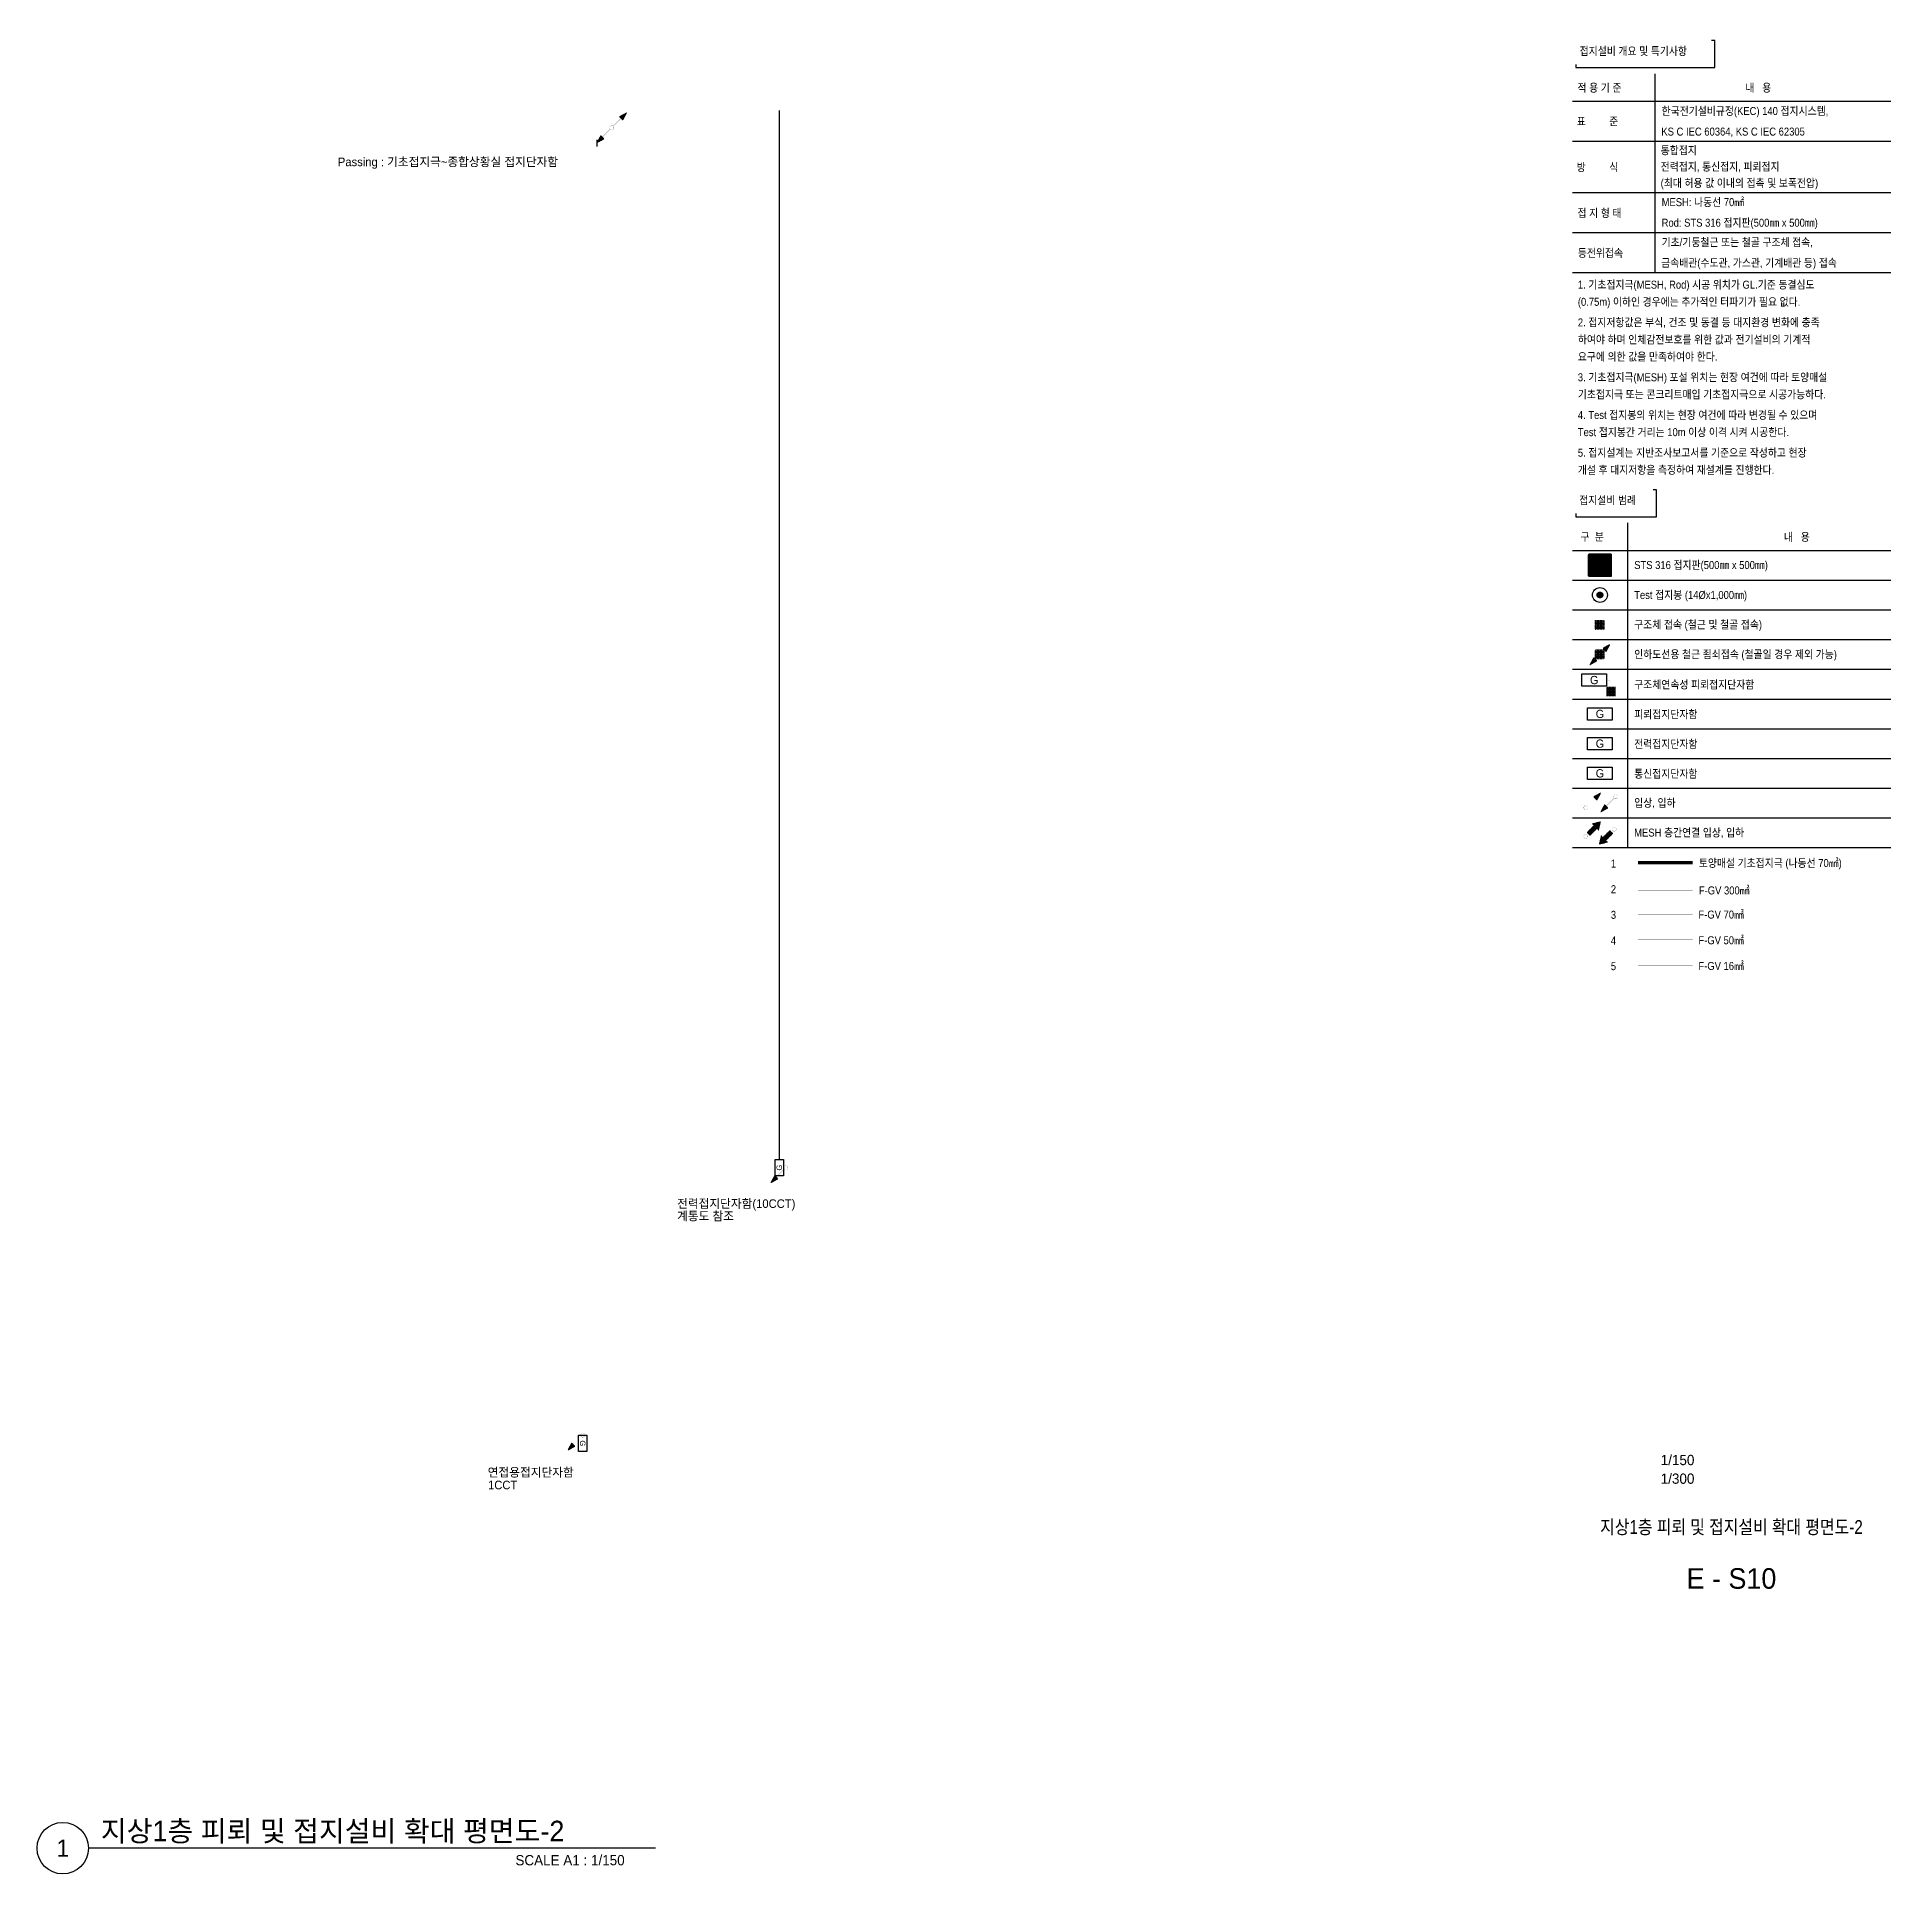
# Model space of a CAD drawing. Header units: millimetres. Extents: x 84495 to 502050, y -708375 to 1238700.
# Drawn here: x 420952 to 502050, y -351975 to -271650 of the extents above; entities that cross this region are included whole.
import ezdxf
from ezdxf.enums import TextEntityAlignment as Align

# ---------------------------------------------------------------- set-up
doc = ezdxf.new("R2010")
doc.units = ezdxf.units.MM
doc.header["$LTSCALE"] = 150
doc.set_wipeout_variables(frame=1)
for name, pattern in [('AM_ISO09W050', [22.5, 12, -1.5, 3, -1.5, 3, -1.5]), ('C2', [18.5, 13.5, -2, 1, -2]), ('HID', [2.3, 1.5, -0.8])]:
    doc.linetypes.add(name, pattern=pattern)
doc.layers.get('0').update_dxf_attribs({"lineweight": 0})
for name, color, linetype in [('------02 Etc Panel', 3, 'Continuous'), ('------99 Grounding and Lightning', 3, 'Continuous'), ('------99 Grounding_Grounding Terminal Board_E', 3, 'Continuous'), ('------99 Grounding_Grounding Terminal Board_T', 2, 'Continuous'), ('------99 Grounding_Mesh', 6, 'Continuous'), ('-----09 E-WIRE-GV', 2, 'Continuous'), ('-----20 General Symbol', 3, 'Continuous'), ('-----29 Cable Schedule', 1, 'Continuous'), ('-----29 Indicator', 1, 'Continuous'), ('-----30 Text', 2, 'Continuous'), ('-----41 Drawing Title', 2, 'Continuous'), ('-----42 Drawing Number', 2, 'Continuous'), ('-----43 Drawing Scale', 3, 'Continuous')]:
    doc.layers.add(name, color=color, linetype=linetype)
doc.styles.add('ELEC', font='')
doc.styles.get('ELEC').set_extended_font_data('Dotum')
pattern_1 = [(179.9999999999999, (845852.5631923102, 610254.6403884122), (-1.199040866595169e-14, -6.25), [])]

# ---------------------------------------------------------------- blocks, each defined once
blk = doc.blocks.new('STS 316 접지판')
blk.add_wipeout([(-254.23034934495203, -276.33733624452725), (-269.86234969332617, -269.8623496931615), (-276.3373362445273, -254.230349344952), (-276.3373362445273, 254.23034934510702), (-269.8623496932893, 269.86234969328916), (-254.23034934513274, 276.33733624452725), (254.23034934489985, 276.33733624452725), (269.86234969317275, 269.8623496933376), (276.3373362445272, 254.2303493451327), (276.3373362445272, -254.23034934489988), (269.86234969321345, -269.86234969321345), (254.23034934489985, -276.33733624452725)])
h = blk.add_hatch(color=256)
h.dxf.hatch_style = 1
h.set_gradient(color1=(132, 132, 132), color2=(214, 214, 214), tint=1, name='SPHERICAL')
edge = h.paths.add_edge_path()
edge.add_line((-254.2303493451327, 276.3373362445273), (254.2303493448999, 276.3373362445273))
edge.add_arc((254.2303493449905, 254.2303493449905), 22.10698689953671, 3.6851588447461836e-10, 90.00000000023488, ccw=False)
edge.add_line((276.3373362445273, 254.2303493451327), (276.3373362445273, -254.2303493448999))
edge.add_arc((254.2303493448484, -254.2303493448484), 22.10698689967884, 270.00000000013335, 359.99999999986665, ccw=False)
edge.add_line((254.2303493448999, -276.3373362445273), (-254.2303493451327, -276.3373362445273))
edge.add_arc((-254.2303493449519, -254.2303493449519), 22.1069868995753, 179.9999999998651, 269.9999999995315, ccw=False)
edge.add_line((-276.3373362445273, -254.2303493448999), (-276.3373362445273, 254.2303493451327))
edge.add_arc((-254.230349345107, 254.230349345107), 22.10698689942026, 90.00000000006668, 179.9999999999334, ccw=False)
h.paths.add_polyline_path([(-168.6471212259712, 221.0698689956916), (168.6471212258728, 221.0698689956916, -0.6681786379193007), (172.5551213129218, 211.6351221837828), (-164.7391211388826, 211.6351221836876, -1.496605762665464)], flags=16)
h.paths.add_polyline_path([(221.0698689955752, 168.6471212260133), (221.0698689955752, -168.6471212258204, -0.6681786379192967), (211.6351221837117, -172.5551213128506), (211.6351221836833, 164.7391211389713, -1.496605762665428)], flags=16)
h.paths.add_polyline_path([(-172.5551213130818, -211.6351221837103), (164.739121138889, -211.6351221837658, -1.496605762665498), (168.6471212258969, -221.0698689955752), (-168.6471212259951, -221.0698689955752, -0.6681786379155966)], flags=16)
h.paths.add_polyline_path([(-221.0698689955752, 168.6471212259494, 0.02262624061155584), (-52.42046332316272, -0.1588895735904998, 1.473564411171661), (-42.98800095776096, 3.908000087132677, 0.04556364571509664)], flags=16)
h = blk.add_hatch(color=256)
h.set_gradient(color1=(255, 255, 255), tint=1, name='SPHERICAL')
edge = h.paths.add_edge_path()
edge.add_arc((-232.3604224019218, 232.3604224021547), 22.10698689956332, 0, 360)
edge = h.paths.add_edge_path()
edge.add_arc((-77.61151410499588, 248.7036026200512), 16.58024017467249, 0, 360)
edge = h.paths.add_edge_path()
edge.add_arc((77.61151410499588, 248.7036026200512), 16.58024017467249, 0, 360)
edge = h.paths.add_edge_path()
edge.add_arc((232.3604224019218, 232.3604224021547), 22.10698689956332, 0, 360)
edge = h.paths.add_edge_path()
edge.add_arc((248.7036026201677, -77.37445414834656), 16.58024017467249, 0, 360)
edge = h.paths.add_edge_path()
edge.add_arc((248.7036026201677, 77.37445414846297), 16.58024017467249, 0, 360)
edge = h.paths.add_edge_path()
edge.add_arc((-77.61151410499588, -248.7036026200512), 16.58024017467249, 0, 360)
edge = h.paths.add_edge_path()
edge.add_arc((77.61151410499588, -248.7036026200512), 16.58024017467249, 0, 360)
edge = h.paths.add_edge_path()
edge.add_arc((232.3604224019218, -232.3604224019218), 22.10698689956332, 0, 360)
edge = h.paths.add_edge_path()
edge.add_arc((-232.3604224019218, -232.3604224019218), 22.10698689956332, 0, 360)
edge = h.paths.add_edge_path()
edge.add_arc((-248.7036026201677, -77.37445414834656), 16.58024017467249, 0, 360)
edge = h.paths.add_edge_path()
edge.add_arc((-248.7036026201677, 77.37445414846297), 16.58024017467249, 0, 360)
edge = h.paths.add_edge_path()
edge.add_arc((0, 0), 22.10698689956332, 0, 360)
h = blk.add_hatch(color=256)
h.set_gradient(color1=(255, 255, 255), tint=1, name='SPHERICAL')
edge = h.paths.add_edge_path()
edge.add_arc((-248.7036026201677, -77.37445414834656), 16.58024017467249, 0, 360)
edge = h.paths.add_edge_path()
edge.add_arc((-248.7036026201677, 77.37445414846297), 16.58024017467249, 0, 360)
edge = h.paths.add_edge_path()
edge.add_arc((-232.3604224019218, 232.3604224021547), 22.10698689956332, 0, 360)
edge = h.paths.add_edge_path()
edge.add_arc((-77.61151410499588, 248.7036026200512), 16.58024017467249, 0, 360)
edge = h.paths.add_edge_path()
edge.add_arc((77.61151410499588, 248.7036026200512), 16.58024017467249, 0, 360)
edge = h.paths.add_edge_path()
edge.add_arc((0, 0), 22.10698689956332, 0, 360)
edge = h.paths.add_edge_path()
edge.add_arc((232.3604224019218, 232.3604224021547), 22.10698689956332, 0, 360)
h = blk.add_hatch(color=256)
h.set_gradient(color1=(132, 132, 132), one_color=1, tint=1, name='SPHERICAL')
edge = h.paths.add_edge_path()
edge.add_arc((0, 0), 22.10698689956332, 0, 360)
for points in [[(-254.2303493451327, 276.3373362445273), (254.2303493448999, 276.3373362445273, -0.4142135623724131), (276.3373362445273, 254.2303493451327), (276.3373362445273, -254.2303493448999, -0.4142135623717313), (254.2303493448999, -276.3373362445273), (-254.2303493451327, -276.3373362445273, -0.4142135623713902), (-276.3373362445273, -254.2303493448999), (-276.3373362445273, 254.2303493451327, -0.4142135623724131), (-254.2303493451327, 276.3373362445273, 0.03322532718839104)], [(-221.0698689955752, -168.647121225833), (-221.0698689955752, 168.6471212259494, -0.6681786379209829), (-211.6351221837103, 172.5551213130821), (-42.98800095776096, 3.908000087132677, -0.4142135623663441), (-42.98800095776096, -3.908000086899847), (-211.6351221837103, -172.5551213128492, -0.6681786379186013), (-221.0698689955752, -168.647121225833, -0.01628135856837271)], [(-168.6471212259494, 221.0698689956916), (168.6471212259494, 221.0698689956916, -0.6681786379209829), (172.5551213128492, 211.6351221837103), (3.908000086899847, 42.98800095776096, -0.4142135623663441), (-3.908000087132677, 42.98800095776096), (-172.5551213130821, 211.6351221837103, -0.6681786379186013), (-168.6471212259494, 221.0698689956916, -0.01628135856837271)], [(221.0698689955752, -168.647121225833), (221.0698689955752, 168.6471212259494, 0.6681786379209829), (211.6351221837103, 172.5551213130821), (42.98800095776096, 3.908000087132677, 0.4142135623663441), (42.98800095776096, -3.908000086899847), (211.6351221837103, -172.5551213128492, 0.6681786379186013), (221.0698689955752, -168.647121225833, 0.01628135856837271)], [(-168.6471212259494, -221.0698689955752), (168.6471212259494, -221.0698689955752, 0.6681786379209829), (172.5551213128492, -211.6351221837103), (3.908000086899847, -42.98800095776096, 0.4142135623663441), (-3.908000087132677, -42.98800095776096), (-172.5551213130821, -211.6351221837103, 0.6681786379186013), (-168.6471212259494, -221.0698689955752, 0.01628135856837271)]]:
    blk.add_lwpolyline(points, format="xyb")
for centre, radius in [((-248.7036026201677, 77.37445414846297), 16.58024017467249), ((-232.3604224019218, 232.3604224021547), 22.10698689956332), ((-77.61151410499588, 248.7036026200512), 16.58024017467249), ((0, 0), 22.10698689956332), ((77.61151410499588, 248.7036026200512), 16.58024017467249), ((232.3604224019218, 232.3604224021547), 22.10698689956332), ((248.7036026201677, 77.37445414846297), 16.58024017467249), ((-248.7036026201677, -77.37445414834656), 16.58024017467249), ((-232.3604224019218, -232.3604224019218), 22.10698689956332), ((-77.61151410499588, -248.7036026200512), 16.58024017467249), ((77.61151410499588, -248.7036026200512), 16.58024017467249), ((232.3604224019218, -232.3604224019218), 22.10698689956332), ((248.7036026201677, -77.37445414834656), 16.58024017467249)]:
    blk.add_circle(centre, radius)
blk = doc.blocks.new('구조체접속')
h = blk.add_hatch()
h.set_pattern_fill('ANGLE', color=1, scale=200)
h.set_pattern_definition([(0, (0, 0), (0, 55.00000000000001), [40, -15]), (90, (0, 0), (-55.00000000000001, 3.367778697655222e-15), [40, -15])])
h.paths.add_polyline_path([(167.9582408342976, 167.9582408345304), (-167.9582408342976, 167.9582408345304), (-167.9582408342976, -167.9582408345304), (167.9582408342976, -167.9582408345304)])
at = {"color": 1}
for p, q in [((165.7713816303294, 167.9582408345304), (167.9582408342976, 165.7713816306787)), ((-167.9582408342976, -166.3619488581317), (-166.3619488601107, -167.9582408345304))]:
    blk.add_line(p, q, dxfattribs=at)
at = {"color": 1, "const_width": 2}
blk.add_lwpolyline([(167.9582408342976, 167.9582408345304), (-167.9582408342976, 167.9582408345304), (-167.9582408342976, -167.9582408345304), (167.9582408342976, -167.9582408345304)], close=True, dxfattribs=at)
blk = doc.blocks.new("'인하도선용 수직철근 또는 철골")
h = blk.add_hatch()
h.set_pattern_fill('ANSI31', color=256, scale=50, angle=134.9999999999999)
h.set_pattern_definition(pattern_1)
h.paths.add_polyline_path([(290.9137412012788, 292.8227659411496), (180.1441234042868, 88.58906193077564), (87.60995904251467, 181.1232262925478)])
h = blk.add_hatch()
h.set_pattern_fill('ANSI31', color=256, scale=50, angle=134.9999999999999)
h.set_pattern_definition(pattern_1)
h.paths.add_polyline_path([(-290.9137412012788, -292.8227659411496), (-180.1441234042868, -88.58906193077564), (-87.60995904251467, -181.1232262925478)])
at = {"const_width": 3.925695822086273}
for points in [[(292.5549369868822, 293.49469833076), (181.1232262923149, 87.6099590427475), (87.60995904251467, 181.1232262925478), (292.5549369868822, 293.49469833076)], [(-292.5549369868822, -293.49469833076), (-181.1232262923149, -87.6099590427475), (-87.60995904251467, -181.1232262925478), (-292.5549369868822, -293.49469833076)]]:
    blk.add_lwpolyline(points, dxfattribs=at)
at = {"xscale": 0.8, "yscale": 0.8, "zscale": 0.8}
blk.add_blockref('구조체접속', (0, 0), dxfattribs=at)
blk = doc.blocks.new('입상입하1')
h = blk.add_hatch()
h.set_pattern_fill('ANSI31', color=256, scale=50, angle=134.9999999999999)
h.set_pattern_definition([(179.9999999999999, (845993.8846444692, 610394.1301227347), (-1.199040866595169e-14, -6.25), [])])
h.paths.add_polyline_path([(432.2351933603641, 432.3125002636807), (321.4655755633721, 228.0787962533068), (228.9314112016, 320.6129606150789)])
at = {"const_width": 3.925695822086273}
blk.add_lwpolyline([(0, 61.33123636746313, -0.9999999999999998), (0, -61.33123636746313, -0.9999999999999998), (0, 61.33123636746313)], format="xyb", dxfattribs=at)
for points in [[(43.36773313395679, 43.36773313407321), (274.7721859082812, 274.7721859083977)], [(433.8763891459676, 432.9844326532912), (322.4446784514003, 227.0996933652787), (228.9314112016, 320.6129606150789), (433.8763891459676, 432.9844326532912)]]:
    blk.add_lwpolyline(points, dxfattribs=at)
blk = doc.blocks.new('입상입하2')
h = blk.add_hatch()
h.set_pattern_fill('ANSI31', color=256, scale=100, angle=134.9999999999999)
h.set_pattern_definition([(179.9999999999999, (0, 0), (-2.398081733190338e-14, -12.5), [])])
h.paths.add_polyline_path([(326.3466895811725, 242.3424039755482), (376.9136040065205, 191.775489549269), (433.4304108995711, 433.430410899804), (191.7754895490362, 376.9136040067533), (242.3424039758975, 326.3466895801248), (39.49851613619833, 123.5028017404256), (123.5028017392615, 39.4985161359655)])
at = {"const_width": 3.925695822086273}
blk.add_lwpolyline([(1.164153218269348e-10, 61.33123636769596, -0.9999999999999998), (-1.164153218269348e-10, -61.33123636746313, -0.9999999999999998), (1.164153218269348e-10, 61.33123636769596)], format="xyb", dxfattribs=at)
blk.add_lwpolyline([(376.9136040065205, 191.775489549269), (326.3466895811725, 242.3424039755482), (123.5028017392615, 39.49851613596547), (39.4985161361983, 123.5028017404256), (242.3424039758975, 326.3466895801248), (191.7754895490361, 376.9136040067533), (433.4304108995711, 433.430410899804)], close=True, dxfattribs=at)
blk = doc.blocks.new('A$Cbdca0f5f')
at = {"color": 0}
blk.add_lwpolyline([(-360, -360), (-360, 0), (360, 0), (360, -360)], close=True, dxfattribs=at)
at = {"color": 0, "style": 'ELEC'}
blk.add_text('G', height=240, dxfattribs=at).set_placement((0, -180), align=Align.MIDDLE)
blk = doc.blocks.new('구조체연속성 TEST 단자함')
at = {"const_width": 2}
blk.add_lwpolyline([(490.5793618453899, -199.9999999999418), (490.5793618453899, -99.99999999994179, 0.4142135623730951), (390.5793618453899, 5.820766091346741e-11), (360, 3.855690284912065e-11)], format="xyb", dxfattribs=at)
at = {"layer": '------99 Grounding_Grounding Terminal Board_E'}
blk.add_blockref('A$Cbdca0f5f', (0, 180), dxfattribs=at)
at = {"xscale": 0.8, "yscale": 0.8, "zscale": 0.8}
blk.add_blockref('구조체접속', (490.5793618453899, -334.3665926675894), dxfattribs=at)
blk = doc.blocks.new('접지봉')
at = {"linetype": 'HID', "ltscale": 200}
h = blk.add_hatch(color=256, dxfattribs=at)
h.dxf.hatch_style = 1
edge = h.paths.add_edge_path()
edge.add_arc((0, 0), 102.4511151655567, 0, 360)
blk.add_circle((0, 0), 270.6951988140391)
blk.add_circle((0, 0), 102.4511151655567, dxfattribs=at)
blk = doc.blocks.new('A13')
blk.add_lwpolyline([(-299.9999999999996, 0), (-299.9999999999996, 300), (300.0000000000004, 300), (300.0000000000004, 0)], close=True)
at = {"style": 'ELEC'}
blk.add_text('G', height=200, dxfattribs=at).set_placement((0, 150), align=Align.MIDDLE)
blk = doc.blocks.new('A$C8673a4d5')
blk.add_wipeout([(-32960.76151524263, -47989.70659467892), (-32960.76151525104, -50363.30731968893), (-32660.761515250197, -50363.30731968998), (-32660.761515251263, -50663.30731968835), (-25624.015959993867, -50663.30731972074), (-25624.015959985452, -48289.70659471073), (-25924.015959983823, -48289.706594709685), (-25924.01595998276, -47989.706594711315)]).dxf.layer = '-----29 Cable Schedule'
blk.add_wipeout([(-32960.76151524395, -51191.835740305585), (-5099.99999999838, -51191.83574041047), (-5100.000000142203, -91305.46200252404), (-32960.76151539628, -91305.46200243276)]).dxf.layer = '-----29 Cable Schedule'
at = {"layer": '-----29 Cable Schedule'}
blk.add_lwpolyline([(-32660.76151524656, -50363.30731968884), (-32660.76151524772, -50663.30731968884), (-25624.0159599903, -50663.30731972144), (-25624.01595998192, -48289.70659471001), (-25924.01595998192, -48289.70659470884)], dxfattribs=at)
for points in [[(-32960.76151523872, -47989.70659467866), (-25924.015959980334, -47989.70659471105), (-25924.015959988745, -50363.30731972071), (-32960.76151524713, -50363.30731968832)], [(-32960.76151524929, -51192.668077417926), (-5100.000000001377, -51192.66807752263), (-5100.000000170644, -91306.29433963895), (-32960.76151540158, -91306.29433954772)]]:
    blk.add_wipeout(points).dxf.layer = '-----29 Cable Schedule'
at = {"layer": '-----09 E-WIRE-GV', "color": 6, "linetype": 'AM_ISO09W050', "ltscale": 0.5, "const_width": 300}
blk.add_lwpolyline([(-27238.4155355268, -80908.25097234621), (-22438.00113526963, -80908.25097238114)], dxfattribs=at)
at = {"layer": '-----09 E-WIRE-GV', "color": 1, "linetype": 'C2', "ltscale": 0.5, "const_width": 30}
blk.add_lwpolyline([(-27238.41553553542, -83303.82561566336), (-22438.00113527825, -83303.82561569828)], dxfattribs=at)
at = {"layer": '-----09 E-WIRE-GV', "color": 3, "linetype": 'C2', "ltscale": 0.5, "const_width": 30}
blk.add_lwpolyline([(-27238.4155355431, -85417.26692750845), (-22438.00113528593, -85417.26692754337)], dxfattribs=at)
at = {"layer": '-----09 E-WIRE-GV', "color": 4, "linetype": 'C2', "ltscale": 0.5, "const_width": 30}
blk.add_lwpolyline([(-27238.41553555102, -87664.41078770864), (-22438.00113529385, -87664.41078774356)], dxfattribs=at)
at = {"layer": '-----09 E-WIRE-GV', "color": 2, "linetype": 'C2', "ltscale": 0.5, "const_width": 30}
blk.add_lwpolyline([(-27238.4155355587, -89911.55464790952), (-22438.00113530153, -89911.55464794445)], dxfattribs=at)
at = {"layer": '-----29 Cable Schedule'}
blk.add_line((-28160.76151524935, -51192.66807744442), (-28160.76151536414, -79592.66807744442), dxfattribs=at)
for points in [[(-32960.76151525797, -53592.6680774272), (-5100.000000010361, -53592.66807753174)], [(-32960.76151526868, -56192.6680774272), (-5100.000000021071, -56192.66807753174)], [(-32960.76151527915, -58792.6680774272), (-5100.000000031549, -58792.66807753174)], [(-32960.76151528987, -61392.6680774272), (-5100.000000042259, -61392.66807753174)], [(-32960.76151530058, -63992.6680774272), (-5100.000000052969, -63992.66807753174)], [(-32960.76151531105, -66592.6680774272), (-5100.000000063446, -66592.66807753174)], [(-32960.76151532735, -69192.6680774272), (-5100.000000079744, -69192.66807753174)], [(-32960.76151534365, -71792.6680774272), (-5100.000000096043, -71792.66807753174)], [(-32960.76151533736, -74392.6680774272), (-5100.000000089756, -74392.66807753174)], [(-32960.76151535925, -76992.6680774272), (-5100.000000111642, -76992.66807753174)], [(-32960.76151536973, -79592.6680774272), (-5100.00000012212, -79592.66807753174)]]:
    blk.add_lwpolyline(points, dxfattribs=at)
at = {"layer": '------99 Grounding and Lightning'}
for name, p, xscale, yscale, zscale in [('접지봉', (-30560.7615152738, -57492.66807743558), 2.4, 2.4, 2.4), ('구조체접속', (-30560.76151528451, -60092.66807743558), 2.4, 2.4, 2.4), ("'인하도선용 수직철근 또는 철골", (-30560.76151529522, -62692.66807743558), 3, 3, 3), ('구조체연속성 TEST 단자함', (-31062.31140430094, -64931.43736148486), 3, 3, 3)]:
    blk.add_blockref(name, p, dxfattribs=dict(at, xscale=xscale, yscale=yscale, zscale=zscale))
at = {"layer": '------99 Grounding_Grounding Terminal Board_E', "xscale": 3, "yscale": 3, "zscale": 3}
for p in [(-30560.76151532205, -67352.66807743674), (-30560.76151533265, -69952.66807743674)]:
    blk.add_blockref('A$Cbdca0f5f', p, dxfattribs=at)
at = {"layer": '------99 Grounding_Grounding Terminal Board_T', "xscale": 3.6, "yscale": 3.6, "zscale": 3.6}
blk.add_blockref('A13', (-30560.76151534324, -73632.66807743674), dxfattribs=at)
at = {"layer": '-----20 General Symbol', "xscale": 3, "yscale": 3, "zscale": 3}
for name, p in [('입상입하1', (-31786.48436623308, -76094.59134513768)), ('입상입하2', (-31798.01420199274, -78616.46488397173))]:
    blk.add_blockref(name, p, dxfattribs=at)
at = {"layer": '-----20 General Symbol', "xscale": 3, "yscale": 3, "zscale": 3, "rotation": 179.9999999997969}
for name, p in [('입상입하1', (-29184.46544273486, -75140.17158801877)), ('입상입하2', (-29323.50882873064, -77968.87127090059))]:
    blk.add_blockref(name, p, dxfattribs=at)
at = {"layer": '-----30 Text', "style": 'ELEC', "width": 0.9}
for s, p in [('접지설비 범례', (-32369.01917239031, -49206.16048979457)), ('구  분', (-32253.15281959772, -52407.95340351714)), ('내   용', (-14473.26151525378, -52422.32161009707)), ('STS 316 접지판(500㎜ x 500㎜)', (-27560.76151526891, -54875.24280570797)), ('Test 접지봉 (14Øx1,000㎜)', (-27560.7615152738, -57492.66807745607)), ('구조체 접속 (철근 및 철골 접속)', (-27560.7615152901, -60083.49688179465)), ('인하도선용 철근 죔쇠접속 (철골일 경우 제외 가능)', (-27560.76151530081, -62683.49688179465)), ('구조체연속성 피뢰접지단자함', (-27560.76151531152, -65330.57568614208)), ('피뢰접지단자함', (-27560.76151532223, -67930.57568614208)), ('전력접지단자함', (-27560.76151533294, -70530.57568614208)), ('통신접지단자함', (-27560.76151534318, -73130.57568614208)), ('입상, 입하', (-27560.76151534831, -75675.24280570657)), ('MESH 층간연결 입상, 입하', (-27560.76151535902, -78275.24280570657)), ('토양매설 기초접지극 (나동선 70㎟)', (-21904.19087851303, -80937.75978293298)), ('F-GV 300㎟ ', (-21904.19087852164, -83333.33442623242)), ('F-GV 70㎟', (-21940.03128423727, -85446.77573807775)), ('F-GV 50㎟', (-21940.03128424519, -87693.91959827793)), ('F-GV 16㎟', (-21940.03128425287, -89941.06345847882))]:
    blk.add_text(s, height=700, dxfattribs=at).set_placement(p, align=Align.MIDDLE_LEFT)
for points, layer in [([(-32960.76151524796, -11902.961810506473), (-5100.00000000265, -11902.961810483423), (-5099.999999991982, -47689.706594642965), (-32960.76151524583, -47689.706594678806)], '-----29 Cable Schedule'), ([(-30090.084883932996, -83689.12331338039), (-30090.084883929547, -82715.55138327998), (-29246.94686004976, -82228.76541823245), (-28403.808836173233, -82715.55138328596), (-28403.808836176682, -83689.12331338579), (-29246.94686005666, -84175.9092784333)], '-----29 Indicator'), ([(-30090.084883956515, -90430.55489398165), (-30090.084883953066, -89456.98296388124), (-29246.94686007328, -88970.19699883371), (-28403.808836196753, -89456.98296388722), (-28403.8088362002, -90430.55489398705), (-29246.94686008018, -90917.34085903456)], '-----29 Indicator')]:
    blk.add_wipeout(points).dxf.layer = layer
at = {"layer": '------99 Grounding_Mesh', "xscale": 3.6, "yscale": 3.6, "zscale": 3.6}
blk.add_blockref('STS 316 접지판', (-30560.76151526332, -54892.66807743558), dxfattribs=at)
at = {"layer": '-----30 Text', "style": 'ELEC', "width": 0.9}
for s, p in [('2', (-29603.41013210382, -83226.07926113838)), ('5', (-29603.41013212757, -89960.17388521838))]:
    blk.add_text(s, height=700, dxfattribs=at).set_placement(p, align=Align.MIDDLE_LEFT)
for points, layer in [([(-32960.76151524796, -11902.96181052964), (-5100, -11902.961810506575), (-5100.000000014819, -47689.706594668416), (-32960.761515245846, -47689.706594704185)], '-----29 Cable Schedule'), ([(-30090.084883924847, -81441.9794531795), (-30090.084883921398, -80468.40752307909), (-29246.94686004161, -79981.62155803156), (-28403.808836165084, -80468.40752308507), (-28403.808836168533, -81441.9794531849), (-29246.946860048512, -81928.76541823242)], '-----29 Indicator'), ([(-30090.084883948595, -88183.41103378146), (-30090.084883945146, -87209.83910368105), (-29246.94686006536, -86723.05313863352), (-28403.808836188833, -87209.83910368703), (-28403.808836192282, -88183.41103378686), (-29246.94686007226, -88670.19699883438)], '-----29 Indicator')]:
    blk.add_wipeout(points).dxf.layer = layer
at = {"layer": '-----29 Cable Schedule'}
for points in [[(-32960.76151524796, -14302.96181052993), (-5100.000000000349, -14302.96181050688)], [(-32960.76151524796, -17802.96181052993), (-5100.000000000349, -17802.96181050688)], [(-32960.76151524796, -22302.96181052993), (-5100.000000000349, -22302.96181050688)], [(-32960.76151524796, -25802.96181052993), (-5100.000000000349, -25802.96181050688)], [(-32960.76151524796, -29302.96181052993), (-5100.000000000349, -29302.96181050688)]]:
    blk.add_lwpolyline(points, dxfattribs=at)
at = {"layer": '-----30 Text', "style": 'ELEC', "width": 0.9}
for s, p in [('적 용 기 준', (-32525.43542829095, -13132.61534313951)), ('내   용', (-17833.84114410295, -13132.61534313951)), ('표         준', (-32593.91368916197, -16072.52702792105)), ('한국전기설비규정(KEC) 140 접지시스템,', (-25160.76151524796, -15165.49577792105)), ('KS C IEC 60364, KS C IEC 62305', (-25182.32385773523, -16965.49577792105)), ('통합접지', (-25245.34031959783, -18608.63502757624)), ('방         식', (-32593.91368916197, -20082.61534313881)), ('전력접지, 통신접지, 피뢰접지 ', (-25245.34031959783, -20035.53653879068)), ('(최대 허용 값 이내의 접촉 및 보폭전압)', (-25245.34031959783, -21462.43805000512)), ('MESH: 나동선 70㎟', (-25160.76151524796, -23135.53653879068)), ('접 지 형 태', (-32525.43542829095, -24090.86941922549)), ('Rod: STS 316 접지판(500㎜ x 500㎜)', (-25160.76151524796, -24935.53653879068)), ('등전위접속', (-32491.19629785544, -27582.61534313881)), ('기초/기둥철근 또는 철골 구조체 접속,', (-25160.76151524796, -26643.79061487806)), ('금속배관(수도관, 가스관, 기계배관 등) 접속', (-25197.33479045829, -28443.79061487806)), ('1. 기초접지극(MESH, Rod) 시공 위치가 GL.기준 동결심도', (-32491.19629784438, -30352.96181052993)), ('(0.75m) 이하인 경우에는 추가적인 터파기가 필요 없다.', (-32491.19629784438, -31852.96181052993)), ('2. 접지저항값은 부식, 건조 및 동결 등 대지환경 변화에 충족', (-32491.19629784438, -33652.96181052993)), ('하여야 하며 인체감전보호를 위한 값과 전기설비의 기계적 ', (-32491.19629784438, -35152.96181052993)), ('요구에 의한 값을 만족하여야 한다.', (-32491.19629784438, -36652.96181052993)), ('3. 기초접지극(MESH) 포설 위치는 현장 여건에 따라 토양매설', (-32491.19629784438, -38452.96181052993)), ('기초접지극 또는 콘크리트매입 기초접지극으로 시공가능하다.', (-32491.19629784438, -39952.96181052993)), ('4. Test 접지봉의 위치는 현장 여건에 따라 변경될 수 있으며', (-32491.19629784438, -41752.96181052993)), ('Test 접지봉간 거리는 10m 이상 이격 시켜 시공한다.', (-32491.19629784438, -43252.96181052993)), ('5. 접지설계는 지반조사보고서를 기준으로 작성하고 현장 ', (-32491.19629784438, -45052.96181052993)), ('개설 후 대지저항을 측정하여 재설계를 진행한다.', (-32491.19629784438, -46552.96181052993)), ('1', (-29603.41013209591, -80978.9354009375)), ('4', (-29603.41013211965, -87713.03002501819))]:
    blk.add_text(s, height=700, dxfattribs=at).set_placement(p, align=Align.MIDDLE_LEFT)
for points, layer in [([(-32960.76151524857, -8700.00032778643), (-32960.76151524857, -11073.601052794605), (-32660.76151524484, -11073.601052794605), (-32660.76151524484, -11373.601052796468), (-20506.4389096722, -11373.601052796468), (-20506.4389096722, -9000.000327784568), (-20806.438909675926, -9000.000327784568), (-20806.438909675926, -8700.00032778643)], '-----29 Cable Schedule'), ([(-30090.084883940915, -85936.26717358058), (-30090.084883937467, -84962.69524348016), (-29246.94686005768, -84475.90927843263), (-28403.808836181153, -84962.69524348615), (-28403.808836184602, -85936.26717358598), (-29246.94686006458, -86423.05313863349)], '-----29 Indicator')]:
    blk.add_wipeout(points).dxf.layer = layer
at = {"layer": '-----29 Cable Schedule'}
for points in [[(-32660.76151524796, -11073.6010527967), (-32660.76151524796, -11373.6010527967), (-20506.43890967345, -11373.6010527967), (-20506.43890967345, -9000.000327785267), (-20806.43890967345, -9000.000327785267)], [(-25760.76151524796, -11902.96181052993), (-25760.76151524796, -29302.96181052993)]]:
    blk.add_lwpolyline(points, dxfattribs=at)
at = {"layer": '-----30 Text', "style": 'ELEC', "width": 0.9}
blk.add_text('3', height=700, dxfattribs=at).set_placement((-29603.41013211174, -85465.27475177338), align=Align.MIDDLE_LEFT)
blk.add_wipeout([(-32960.76151524857, -8700.00032778643), (-20806.438909674063, -8700.00032778643), (-20806.438909674063, -11073.601052796468), (-32960.76151524857, -11073.601052796468)]).dxf.layer = '-----29 Cable Schedule'
blk.add_text('접지설비 개요 및 특기사항', height=700, dxfattribs=at).set_placement((-32330.88282115696, -9924.708298990037), align=Align.MIDDLE_LEFT)
blk = doc.blocks.new('C01')
blk.add_lwpolyline([(-299.9999999999996, 0), (-299.9999999999996, 300), (300.0000000000004, 300), (300.0000000000004, 0)], close=True)
at = {"style": 'ELEC'}
blk.add_text('G', height=200, dxfattribs=at).set_placement((0, 150), align=Align.MIDDLE)

msp = doc.modelspace()

# ---------------------------------------------------------------- linework, layer by layer
at = {"layer": '-----09 E-WIRE-GV', "color": 1, "linetype": 'C2', "ltscale": 0.3, "const_width": 50, "elevation": -1.190189369847666e-10}
msp.add_lwpolyline([(453419.9991968394, -274850.0006424572), (453419.9991968394, -320730.0000009905)], dxfattribs=at)
at = {"layer": '-----41 Drawing Title', "color": 7}
msp.add_line((447998.4290088641, -350850.0006424573), (423201.5709911359, -350850.0006424573), dxfattribs=at)
msp.add_circle((422076.5709922677, -350850.0006424573), 1124.999998875, dxfattribs=at)

# ---------------------------------------------------------------- block references
at = {"layer": '------02 Etc Panel', "xscale": 1.199999999953434, "yscale": 1.199999999953434, "zscale": 1.199999999953434}
for p, rotation in [((453599.9991968324, -321090.0000009765), 89.99999999999999), ((444639.9991865341, -333144.9655463762), 270)]:
    msp.add_blockref('C01', p, dxfattribs=dict(at, rotation=rotation))
at = {"layer": '-----20 General Symbol', "xscale": 1.5, "yscale": 1.5, "zscale": 1.5, "rotation": 180}
for p in [(446091.9960640764, -275608.0025030054), (453700.49055864, -321090.0000009765), (444819.9991865271, -332784.9655463902)]:
    msp.add_blockref('입상입하1', p, dxfattribs=at)
at = {"layer": '-----20 General Symbol', "xscale": 1.5, "yscale": 1.5, "zscale": 1.5}
msp.add_blockref('입상입하1', (446091.9968545635, -275608.0025030055), dxfattribs=at)
at = {"layer": '-----29 Cable Schedule', "xscale": 0.5, "yscale": 0.5, "zscale": 0.5}
msp.add_blockref('A$C8673a4d5', (504599.9999999999, -267299.9999999997), dxfattribs=at)

# ---------------------------------------------------------------- texts
at = {"layer": '-----41 Drawing Title', "style": 'ELEC', "width": 0.85}
msp.add_text('지상1층 피뢰 및 접지설비 확대 평면도-2', height=600, dxfattribs=at).set_placement((495075.0000000001, -336805.0006424573), align=Align.MIDDLE_CENTER)
at = {"layer": '-----41 Drawing Title', "color": 2, "style": 'ELEC'}
msp.add_text('지상1층 피뢰 및 접지설비 확대 평면도-2', height=900, dxfattribs=at).set_placement((423741.6002979144, -350550.0006424573))
at = {"layer": '-----41 Drawing Title', "color": 7, "style": 'ELEC'}
msp.add_text('1', height=749.9999992500001, dxfattribs=at).set_placement((422076.5709922677, -350850.0006424573), align=Align.MIDDLE)
at = {"layer": '-----41 Drawing Title', "style": 'ELEC'}
msp.add_text('SCALE A1 : 1/150', height=450, dxfattribs=at).set_placement((446656.1125562156, -351600.0006424573), align=Align.RIGHT)
at = {"layer": '-----42 Drawing Number', "style": 'ELEC'}
msp.add_text('E - S10', height=900, dxfattribs=at).set_placement((495075.0000000001, -339055.0006424573), align=Align.MIDDLE_CENTER)
at = {"layer": '-----43 Drawing Scale', "style": 'ELEC'}
for s, p in [('1/150', (491980.1153324586, -334100.0006424573)), ('1/300', (491980.1153324586, -334915.0006424573))]:
    msp.add_text(s, height=450, dxfattribs=at).set_placement(p)

# ---------------------------------------------------------------- wipeouts: each hides what was drawn before it
for points in [[(434046.3103755543, -276744.83886504394), (445062.0532669699, -276744.83886504394), (445062.0532669699, -277494.83886504406), (434046.3103755543, -277494.83886504406)], [(448813.0491110175, -322301.2883447657), (454739.68818019854, -322301.2883447657), (454739.68818019854, -323551.28834476566), (448813.0491110175, -323551.28834476566)]]:
    msp.add_wipeout(points).dxf.layer = '-----29 Indicator'
msp.add_wipeout([(440588.15323724196, -334031.79086091614), (444953.4462614038, -334031.79086091614), (444951.1495265138, -335281.7908609161), (440585.856502352, -335281.7908609161)]).translate(0, 0, -1.778274714616373e-08).dxf.layer = '-----29 Indicator'

# ---------------------------------------------------------------- next in the draw order: linework, layer by layer
at = {"layer": '-----29 Indicator', "elevation": -3.247652379101226e-10}
msp.add_lwpolyline([(445062.0532669699, -277119.8388650439, 0, 0, 0), (445446.4565943567, -277119.8388637359, 0, 0, 0), (445446.456590892, -276441.0234014989, 64.210599936, 64.210599936, 0), (445446.4565898675, -276140.5880683773, 0, 0, 0)], format="xyseb", dxfattribs=at)

# ---------------------------------------------------------------- next in the draw order: texts
at = {"layer": '-----30 Text', "style": 'ELEC'}
for s, p in [('Passing : 기초접지극~종합상황실 접지단자함', (434109.929716073, -277107.8816058853)), ('전력접지단자함(10CCT)', (448949.9991974412, -322663.6811474405)), ('계통도 참조', (448949.9991974412, -323208.2306845603)), ('연접용접지단자함', (440664.7034179413, -334416.7636981051, -3.524072905441733e-08)), ('1CCT', (440678.7527082599, -334967.6400345968, -3.524072905441733e-08))]:
    msp.add_text(s, height=375, dxfattribs=at).set_placement(p, align=Align.MIDDLE_LEFT)

doc.saveas('drawing.dxf')
